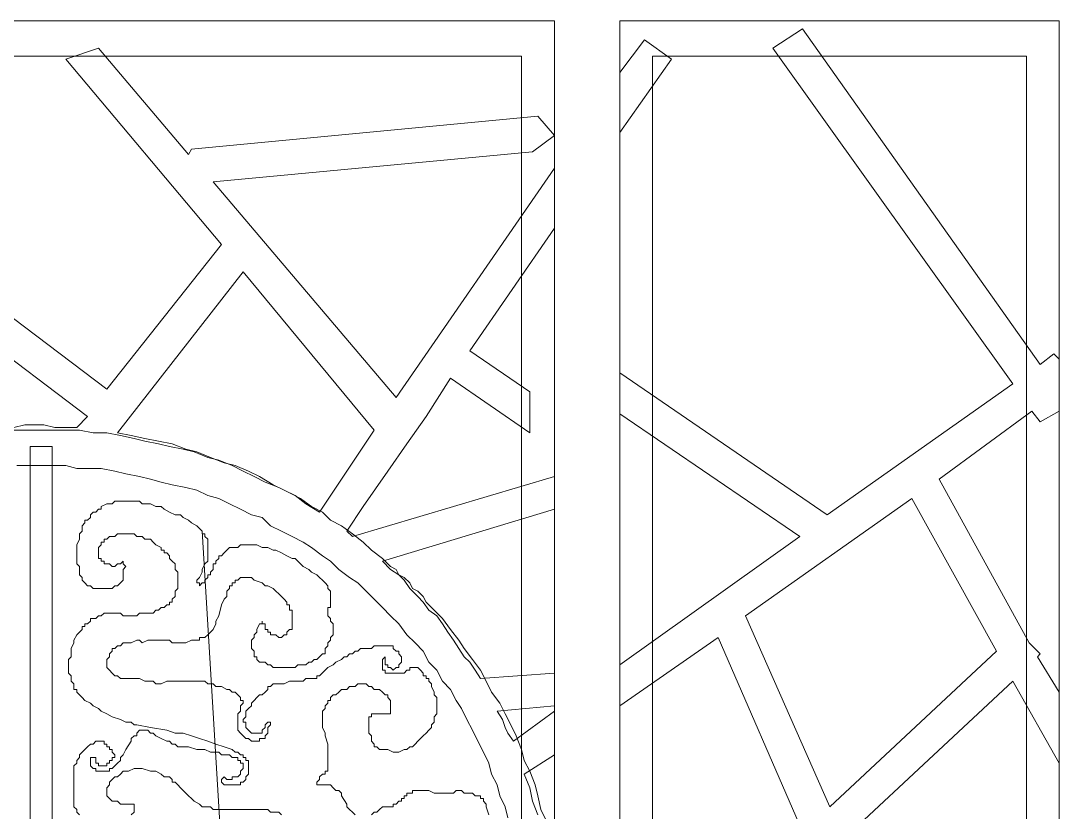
# Model space of a CAD drawing. Extents: x -66030 to 95157, y -13132 to 45879.
# Drawn here: x -49999 to -48513, y 28032 to 29164 of the extents above; entities that cross this region are included whole.
import ezdxf

# ---------------------------------------------------------------- set-up
doc = ezdxf.new("R2010")
doc.units = 0
doc.header["$LTSCALE"] = 100
doc.header["$MEASUREMENT"] = 0
doc.layers.get('0').update_dxf_attribs({"linetype": 'CONTINUOUS'})

msp = doc.modelspace()

# ---------------------------------------------------------------- linework, layer by layer
at = {"lineweight": 0}
for points in [[(-50727.7, 24422.6), (-49235.6, 24422.6), (-49235.6, 29164.4), (-50727.7, 29164.4), (-50727.7, 24422.6)], [(-48513, 24422.6), (-49141.9, 24422.6), (-49141.9, 29164.4), (-48513, 29164.4), (-48513, 24422.6)], [(-49141.9, 29090.2), (-49141.9, 29004.3), (-49067.7, 29109.7), (-49106.7, 29137.1), (-49141.9, 29090.2)], [(-50680.8, 24469.4), (-49282.5, 24469.4), (-49282.5, 29113.6), (-50680.8, 29113.6), (-50680.8, 24469.4)], [(-48559.9, 24469.4), (-48559.9, 29113.6), (-49095, 29113.6), (-49095, 24469.4), (-48559.9, 24469.4)], [(-49860.6, 28574.6), (-49841, 28570.7), (-49821.5, 28566.8), (-49802, 28562.9), (-49782.5, 28559), (-49762.9, 28551.2), (-49747.3, 28547.3), (-49727.8, 28539.5), (-49708.2, 28531.7), (-49692.6, 28527.7), (-49673.1, 28519.9), (-49657.5, 28512.1), (-49637.9, 28500.4), (-49622.3, 28492.6), (-49606.7, 28484.8), (-49591.1, 28473.1), (-49571.5, 28461.3), (-49493.4, 28578.5), (-49680.9, 28805.1), (-49860.6, 28574.6), (-49860.6, 28574.6)], [(-49985.6, 28555.1), (-49954.3, 28555.1), (-49954.3, 27109.9), (-49985.6, 27109.9), (-49985.6, 28555.1)], [(-48962.2, 28312.9), (-48723.9, 28480.9), (-48602.8, 28262.1), (-48841.1, 28039.5), (-48962.2, 28312.9)]]:
    msp.add_lwpolyline(points, close=True, dxfattribs=at)
for points in [[(-48927, 27895), (-48579.4, 28219.2), (-48513, 28102), (-48513, 28203.6), (-48544.3, 28254.3), (-48540.4, 28258.2), (-48556, 28273.9), (-48684.9, 28508.2), (-48552.1, 28605.9), (-48540.4, 28590.2), (-48513, 28605.9), (-48513, 28680.1), (-48520.8, 28687.9), (-48540.4, 28672.3), (-48880.2, 29152.7), (-48923.1, 29125.4), (-48579.4, 28644.9), (-48845, 28457.4), (-49141.9, 28660.5), (-49141.9, 28602), (-48884.1, 28426.2), (-49141.9, 28242.6), (-49141.9, 28184), (-49001.3, 28281.7), (-48880.2, 28004.3)], [(-49259.1, 28027.8), (-49266.9, 28047.3), (-49270.8, 28066.8), (-49278.6, 28086.4), (-49235.6, 28113.7), (-49235.6, 28176.2), (-49294.2, 28133.2), (-49302, 28145), (-49305.9, 28152.8), (-49309.8, 28164.5), (-49317.6, 28176.2), (-49235.6, 28184), (-49235.6, 28230.9), (-49341.1, 28223.1), (-49348.9, 28234.8), (-49356.7, 28246.5), (-49364.5, 28254.3), (-49372.3, 28266), (-49380.1, 28277.8), (-49387.9, 28289.5), (-49395.8, 28301.2), (-49403.6, 28312.9), (-49415.3, 28320.7), (-49423.1, 28332.4), (-49430.9, 28340.3), (-49442.6, 28352), (-49450.4, 28363.7), (-49458.3, 28371.5), (-49470, 28379.3), (-49481.7, 28391), (-49235.6, 28465.3), (-49235.6, 28512.1), (-49524.7, 28426.2), (-49532.5, 28434), (-49509, 28469.2), (-49473.9, 28519.9), (-49446.5, 28559), (-49419.2, 28598.1), (-49384, 28652.7), (-49270.8, 28574.6), (-49270.8, 28633.2), (-49356.7, 28691.8), (-49235.6, 28867.6), (-49235.6, 28953.5), (-49462.2, 28625.4), (-49723.9, 28934), (-49266.9, 28976.9), (-49235.6, 29000.4), (-49259.1, 29027.7), (-49755.1, 28980.8), (-49759, 28973), (-49887.9, 29125.4), (-49934.8, 29109.7), (-49712.1, 28844.1), (-49876.2, 28637.1), (-50196.5, 28879.3)], [(-50009, 28582.4), (-49993.4, 28586.3), (-49981.7, 28586.3), (-49981.7, 28586.3), (-49966, 28586.3), (-49950.4, 28582.4), (-49934.8, 28582.4), (-49919.2, 28582.4), (-49903.5, 28598.1), (-50223.8, 28840.2)], [(-50009, 28578.5), (-49989.5, 28578.5), (-49969.9, 28578.5), (-49969.9, 28578.5), (-49950.4, 28578.5), (-49930.9, 28578.5), (-49915.3, 28578.5), (-49895.7, 28574.6), (-49876.2, 28574.6), (-49856.7, 28570.7), (-49837.1, 28566.8), (-49821.5, 28562.9), (-49802, 28559), (-49786.4, 28555.1), (-49766.8, 28551.2), (-49751.2, 28547.3), (-49731.7, 28539.5), (-49716, 28535.6), (-49696.5, 28527.7), (-49680.9, 28519.9), (-49665.3, 28512.1), (-49649.6, 28504.3), (-49630.1, 28496.5), (-49614.5, 28488.7), (-49598.9, 28480.9), (-49583.2, 28469.2), (-49567.6, 28461.3), (-49555.9, 28449.6), (-49540.3, 28441.8), (-49524.7, 28430.1), (-49509, 28418.4), (-49497.3, 28406.7), (-49481.7, 28394.9), (-49470, 28383.2), (-49462.2, 28379.3), (-49458.3, 28371.5), (-49450.4, 28367.6), (-49442.6, 28359.8), (-49438.7, 28352), (-49430.9, 28348.1), (-49423.1, 28340.3), (-49419.2, 28332.4), (-49407.5, 28320.7), (-49395.8, 28309), (-49384, 28293.4), (-49372.3, 28277.8), (-49364.5, 28266), (-49352.8, 28250.4), (-49341.1, 28234.8), (-49333.3, 28219.2), (-49325.5, 28203.6), (-49313.7, 28187.9), (-49305.9, 28172.3), (-49298.1, 28156.7), (-49290.3, 28141.1), (-49282.5, 28121.5), (-49278.6, 28105.9), (-49270.8, 28090.3), (-49263, 28070.7), (-49259.1, 28055.1), (-49255.1, 28035.6), (-49247.3, 28020)], [(-50005.1, 28527.7), (-49989.5, 28527.7), (-49969.9, 28527.7), (-49969.9, 28527.7), (-49954.3, 28527.7), (-49934.8, 28527.7), (-49919.2, 28523.8), (-49899.6, 28523.8), (-49884, 28523.8), (-49864.5, 28519.9), (-49848.9, 28516), (-49829.3, 28512.1), (-49813.7, 28508.2), (-49798.1, 28504.3), (-49782.5, 28500.4), (-49762.9, 28496.5), (-49747.3, 28492.6), (-49731.7, 28484.8), (-49716, 28480.9), (-49700.4, 28473.1), (-49684.8, 28465.3), (-49669.2, 28457.4), (-49653.6, 28453.5), (-49641.8, 28441.8), (-49626.2, 28434), (-49610.6, 28426.2), (-49595, 28418.4), (-49583.2, 28410.6), (-49567.6, 28398.8), (-49555.9, 28391), (-49544.2, 28379.3), (-49528.6, 28367.6), (-49516.8, 28359.8), (-49505.1, 28348.1), (-49493.4, 28336.4), (-49481.7, 28324.6), (-49470, 28312.9), (-49458.3, 28301.2), (-49446.5, 28285.6), (-49434.8, 28273.9), (-49423.1, 28262.1), (-49415.3, 28246.5), (-49403.6, 28234.8), (-49395.8, 28219.2), (-49384, 28207.5), (-49376.2, 28191.8), (-49368.4, 28180.1), (-49360.6, 28164.5), (-49352.8, 28148.9), (-49345, 28133.2), (-49337.2, 28117.6), (-49329.4, 28102), (-49325.5, 28086.4), (-49317.6, 28070.7), (-49313.7, 28055.1), (-49305.9, 28039.5), (-49302, 28023.9)], [(-49915.3, 28027.8), (-49919.2, 28031.7), (-49919.2, 28031.7), (-49919.2, 28035.6), (-49919.2, 28035.6), (-49923.1, 28039.5), (-49923.1, 28043.4), (-49923.1, 28047.3), (-49923.1, 28051.2), (-49923.1, 28055.1), (-49923.1, 28059), (-49923.1, 28070.7), (-49923.1, 28078.6), (-49923.1, 28082.5), (-49923.1, 28086.4), (-49923.1, 28094.2), (-49923.1, 28098.1), (-49919.2, 28102), (-49919.2, 28105.9), (-49919.2, 28105.9), (-49915.3, 28109.8), (-49915.3, 28113.7), (-49915.3, 28113.7), (-49911.3, 28117.6), (-49907.4, 28121.5), (-49907.4, 28121.5), (-49903.5, 28125.4), (-49899.6, 28129.3), (-49899.6, 28129.3), (-49895.7, 28129.3), (-49891.8, 28133.2), (-49887.9, 28133.2), (-49887.9, 28133.2), (-49884, 28133.2), (-49880.1, 28133.2), (-49880.1, 28129.3), (-49876.2, 28129.3), (-49876.2, 28125.4), (-49872.3, 28125.4), (-49872.3, 28121.5), (-49868.4, 28121.5), (-49868.4, 28117.6), (-49864.5, 28113.7), (-49864.5, 28113.7), (-49864.5, 28109.8), (-49868.4, 28109.8), (-49868.4, 28109.8), (-49868.4, 28105.9), (-49872.3, 28105.9), (-49872.3, 28102), (-49876.2, 28102), (-49876.2, 28098.1), (-49880.1, 28098.1), (-49880.1, 28098.1), (-49884, 28098.1), (-49884, 28098.1), (-49884, 28098.1), (-49887.9, 28098.1), (-49887.9, 28098.1), (-49887.9, 28102), (-49887.9, 28102), (-49891.8, 28102), (-49891.8, 28102), (-49891.8, 28105.9), (-49891.8, 28105.9), (-49891.8, 28105.9), (-49891.8, 28109.8), (-49891.8, 28109.8), (-49891.8, 28109.8), (-49895.7, 28109.8), (-49895.7, 28109.8), (-49895.7, 28109.8), (-49895.7, 28109.8), (-49895.7, 28109.8), (-49899.6, 28109.8), (-49899.6, 28109.8), (-49899.6, 28109.8), (-49899.6, 28109.8), (-49899.6, 28105.9), (-49899.6, 28105.9), (-49899.6, 28102), (-49899.6, 28102), (-49899.6, 28098.1), (-49899.6, 28098.1), (-49899.6, 28098.1), (-49895.7, 28094.2), (-49895.7, 28094.2), (-49891.8, 28094.2), (-49891.8, 28090.3), (-49887.9, 28090.3), (-49887.9, 28090.3), (-49884, 28090.3), (-49884, 28090.3), (-49880.1, 28090.3), (-49880.1, 28090.3), (-49876.2, 28090.3), (-49876.2, 28090.3), (-49872.3, 28090.3), (-49872.3, 28094.2), (-49868.4, 28094.2), (-49868.4, 28094.2), (-49864.5, 28098.1), (-49864.5, 28098.1), (-49860.6, 28102), (-49856.7, 28105.9), (-49856.7, 28109.8), (-49852.8, 28113.7), (-49848.9, 28121.5), (-49841, 28133.2), (-49841, 28137.1), (-49837.1, 28141.1), (-49833.2, 28141.1), (-49833.2, 28145), (-49829.3, 28148.9), (-49829.3, 28148.9), (-49829.3, 28148.9), (-49825.4, 28148.9), (-49825.4, 28148.9), (-49821.5, 28148.9), (-49821.5, 28148.9), (-49817.6, 28148.9), (-49817.6, 28148.9), (-49813.7, 28145), (-49809.8, 28145), (-49805.9, 28141.1), (-49798.1, 28137.1), (-49790.3, 28133.2), (-49786.4, 28133.2), (-49782.5, 28129.3), (-49778.5, 28129.3), (-49774.6, 28125.4), (-49774.6, 28125.4), (-49770.7, 28125.4), (-49766.8, 28125.4), (-49759, 28125.4), (-49747.3, 28121.5), (-49739.5, 28121.5), (-49735.6, 28121.5), (-49727.8, 28117.6), (-49723.9, 28117.6), (-49720, 28117.6), (-49716, 28117.6), (-49712.1, 28113.7), (-49708.2, 28113.7), (-49704.3, 28113.7), (-49700.4, 28113.7), (-49696.5, 28109.8), (-49692.6, 28109.8), (-49688.7, 28109.8), (-49688.7, 28105.9), (-49684.8, 28105.9), (-49684.8, 28105.9), (-49684.8, 28102), (-49684.8, 28102), (-49680.9, 28102), (-49680.9, 28098.1), (-49680.9, 28098.1), (-49680.9, 28094.2), (-49680.9, 28094.2), (-49684.8, 28090.3), (-49684.8, 28090.3), (-49684.8, 28086.4), (-49684.8, 28086.4), (-49688.7, 28082.5), (-49688.7, 28082.5), (-49692.6, 28082.5), (-49696.5, 28082.5), (-49696.5, 28078.6), (-49700.4, 28078.6), (-49704.3, 28078.6), (-49708.2, 28082.5), (-49708.2, 28082.5), (-49712.1, 28078.6), (-49712.1, 28078.6), (-49712.1, 28078.6), (-49712.1, 28078.6), (-49712.1, 28078.6), (-49712.1, 28074.7), (-49712.1, 28074.7), (-49708.2, 28070.7), (-49708.2, 28070.7), (-49704.3, 28070.7), (-49704.3, 28070.7), (-49700.4, 28070.7), (-49700.4, 28070.7), (-49696.5, 28070.7), (-49696.5, 28070.7), (-49692.6, 28070.7), (-49692.6, 28070.7), (-49688.7, 28070.7), (-49684.8, 28070.7), (-49684.8, 28074.7), (-49684.8, 28074.7), (-49680.9, 28074.7), (-49680.9, 28074.7), (-49677, 28078.6), (-49677, 28078.6), (-49677, 28082.5), (-49677, 28082.5), (-49673.1, 28086.4), (-49673.1, 28086.4), (-49673.1, 28090.3), (-49673.1, 28090.3), (-49673.1, 28094.2), (-49673.1, 28094.2), (-49673.1, 28098.1), (-49673.1, 28102), (-49673.1, 28102), (-49673.1, 28105.9), (-49677, 28105.9), (-49677, 28109.8), (-49680.9, 28109.8), (-49680.9, 28113.7), (-49684.8, 28113.7), (-49688.7, 28117.6), (-49692.6, 28117.6), (-49696.5, 28121.5), (-49708.2, 28125.4), (-49720, 28129.3), (-49731.7, 28133.2), (-49743.4, 28137.1), (-49755.1, 28141.1), (-49766.8, 28145), (-49778.5, 28145), (-49790.3, 28148.9), (-49813.7, 28152.8), (-49833.2, 28156.7), (-49837.1, 28156.7), (-49841, 28160.6), (-49848.9, 28160.6), (-49856.7, 28164.5), (-49868.4, 28168.4), (-49876.2, 28172.3), (-49884, 28176.2), (-49887.9, 28180.1), (-49895.7, 28184), (-49899.6, 28187.9), (-49907.4, 28191.8), (-49907.4, 28191.8), (-49911.3, 28195.7), (-49911.3, 28195.7), (-49915.3, 28199.6), (-49915.3, 28199.6), (-49919.2, 28203.6), (-49919.2, 28207.5), (-49923.1, 28207.5), (-49923.1, 28211.4), (-49923.1, 28215.3), (-49927, 28219.2), (-49927, 28219.2), (-49927, 28223.1), (-49927, 28227), (-49930.9, 28230.9), (-49930.9, 28234.8), (-49930.9, 28238.7), (-49930.9, 28242.6), (-49930.9, 28246.5), (-49930.9, 28250.4), (-49927, 28254.3), (-49927, 28258.2), (-49927, 28266), (-49923.1, 28273.9), (-49923.1, 28277.8), (-49919.2, 28285.6), (-49915.3, 28289.5), (-49915.3, 28289.5), (-49911.3, 28293.4), (-49911.3, 28297.3), (-49907.4, 28297.3), (-49907.4, 28301.2), (-49903.5, 28301.2), (-49899.6, 28305.1), (-49899.6, 28309), (-49895.7, 28309), (-49891.8, 28309), (-49887.9, 28312.9), (-49887.9, 28312.9), (-49884, 28312.9), (-49880.1, 28316.8), (-49876.2, 28316.8), (-49872.3, 28316.8), (-49868.4, 28316.8), (-49864.5, 28316.8), (-49860.6, 28316.8), (-49860.6, 28316.8), (-49856.7, 28316.8), (-49852.8, 28312.9), (-49848.9, 28312.9), (-49841, 28312.9), (-49837.1, 28312.9), (-49833.2, 28312.9), (-49829.3, 28316.8), (-49821.5, 28316.8), (-49817.6, 28316.8), (-49809.8, 28316.8), (-49805.9, 28320.7), (-49802, 28320.7), (-49798.1, 28324.6), (-49794.2, 28324.6), (-49790.3, 28328.5), (-49786.4, 28328.5), (-49786.4, 28332.4), (-49782.5, 28332.4), (-49782.5, 28332.4), (-49782.5, 28336.4), (-49778.5, 28340.3), (-49778.5, 28344.2), (-49778.5, 28348.1), (-49774.6, 28352), (-49774.6, 28355.9), (-49774.6, 28359.8), (-49774.6, 28363.7), (-49774.6, 28363.7), (-49774.6, 28367.6), (-49774.6, 28371.5), (-49774.6, 28375.4), (-49778.5, 28379.3), (-49778.5, 28379.3), (-49778.5, 28383.2), (-49778.5, 28387.1), (-49782.5, 28391), (-49782.5, 28391), (-49786.4, 28394.9), (-49786.4, 28398.8), (-49786.4, 28398.8), (-49790.3, 28402.8), (-49794.2, 28402.8), (-49794.2, 28406.7), (-49798.1, 28406.7), (-49798.1, 28410.6), (-49805.9, 28414.5), (-49809.8, 28418.4), (-49813.7, 28422.3), (-49821.5, 28422.3), (-49825.4, 28426.2), (-49833.2, 28426.2), (-49837.1, 28430.1), (-49844.9, 28430.1), (-49848.9, 28430.1), (-49856.7, 28430.1), (-49860.6, 28430.1), (-49864.5, 28426.2), (-49868.4, 28426.2), (-49872.3, 28426.2), (-49872.3, 28426.2), (-49876.2, 28422.3), (-49876.2, 28422.3), (-49880.1, 28422.3), (-49880.1, 28418.4), (-49884, 28418.4), (-49884, 28418.4), (-49884, 28414.5), (-49887.9, 28410.6), (-49887.9, 28410.6), (-49887.9, 28406.7), (-49887.9, 28406.7), (-49887.9, 28402.8), (-49887.9, 28398.8), (-49887.9, 28394.9), (-49884, 28394.9), (-49884, 28391), (-49880.1, 28391), (-49880.1, 28387.1), (-49876.2, 28387.1), (-49872.3, 28387.1), (-49872.3, 28387.1), (-49868.4, 28383.2), (-49864.5, 28383.2), (-49860.6, 28387.1), (-49860.6, 28387.1), (-49856.7, 28387.1), (-49852.8, 28391), (-49852.8, 28391), (-49852.8, 28391), (-49852.8, 28387.1), (-49852.8, 28387.1), (-49852.8, 28387.1), (-49848.9, 28383.2), (-49852.8, 28379.3), (-49852.8, 28371.5), (-49852.8, 28367.6), (-49852.8, 28367.6), (-49852.8, 28367.6), (-49852.8, 28363.7), (-49852.8, 28363.7), (-49856.7, 28359.8), (-49856.7, 28359.8), (-49856.7, 28359.8), (-49860.6, 28355.9), (-49864.5, 28355.9), (-49868.4, 28352), (-49872.3, 28352), (-49876.2, 28352), (-49880.1, 28352), (-49884, 28352), (-49887.9, 28352), (-49891.8, 28352), (-49895.7, 28352), (-49895.7, 28352), (-49899.6, 28355.9), (-49903.5, 28355.9), (-49903.5, 28355.9), (-49907.4, 28359.8), (-49907.4, 28359.8), (-49907.4, 28359.8), (-49911.3, 28363.7), (-49911.3, 28367.6), (-49911.3, 28367.6), (-49915.3, 28371.5), (-49915.3, 28375.4), (-49915.3, 28379.3), (-49915.3, 28383.2), (-49919.2, 28387.1), (-49919.2, 28391), (-49919.2, 28398.8), (-49919.2, 28402.8), (-49919.2, 28406.7), (-49919.2, 28410.6), (-49919.2, 28414.5), (-49915.3, 28422.3), (-49915.3, 28426.2), (-49915.3, 28430.1), (-49911.3, 28434), (-49911.3, 28437.9), (-49911.3, 28441.8), (-49907.4, 28445.7), (-49907.4, 28449.6), (-49903.5, 28449.6), (-49899.6, 28453.5), (-49899.6, 28457.4), (-49895.7, 28461.3), (-49891.8, 28461.3), (-49887.9, 28465.3), (-49884, 28465.3), (-49884, 28469.2), (-49876.2, 28473.1), (-49868.4, 28473.1), (-49864.5, 28477), (-49856.7, 28477), (-49852.8, 28477), (-49848.9, 28477), (-49841, 28477), (-49837.1, 28477), (-49829.3, 28477), (-49825.4, 28473.1), (-49817.6, 28473.1), (-49813.7, 28473.1), (-49805.9, 28469.2), (-49798.1, 28469.2), (-49794.2, 28465.3), (-49786.4, 28461.3), (-49778.5, 28457.4), (-49770.7, 28457.4), (-49766.8, 28453.5), (-49759, 28449.6), (-49755.1, 28445.7), (-49747.3, 28441.8), (-49747.3, 28441.8), (-49743.4, 28437.9), (-49743.4, 28437.9), (-49739.5, 28434), (-49692.6, 27652.8)], [(-49739.5, 28434), (-49739.5, 28434), (-49739.5, 28430.1), (-49735.6, 28430.1), (-49735.6, 28426.2), (-49731.7, 28422.3), (-49731.7, 28422.3), (-49731.7, 28418.4), (-49731.7, 28414.5), (-49731.7, 28414.5), (-49731.7, 28410.6), (-49731.7, 28410.6), (-49731.7, 28406.7), (-49731.7, 28402.8), (-49731.7, 28398.8), (-49731.7, 28398.8), (-49731.7, 28391), (-49735.6, 28387.1), (-49739.5, 28379.3), (-49739.5, 28375.4), (-49743.4, 28367.6), (-49747.3, 28363.7), (-49747.3, 28363.7), (-49747.3, 28363.7), (-49747.3, 28359.8), (-49747.3, 28359.8), (-49743.4, 28359.8), (-49743.4, 28359.8), (-49743.4, 28355.9), (-49743.4, 28355.9), (-49743.4, 28355.9), (-49743.4, 28355.9), (-49739.5, 28359.8), (-49739.5, 28359.8), (-49735.6, 28359.8), (-49735.6, 28363.7), (-49731.7, 28367.6), (-49731.7, 28371.5), (-49727.8, 28371.5), (-49727.8, 28375.4), (-49723.9, 28379.3), (-49723.9, 28383.2), (-49723.9, 28387.1), (-49720, 28387.1), (-49720, 28391), (-49716, 28394.9), (-49716, 28398.8), (-49712.1, 28398.8), (-49708.2, 28402.8), (-49704.3, 28406.7), (-49704.3, 28406.7), (-49700.4, 28410.6), (-49696.5, 28410.6), (-49692.6, 28410.6), (-49688.7, 28410.6), (-49684.8, 28414.5), (-49680.9, 28414.5), (-49677, 28414.5), (-49673.1, 28414.5), (-49669.2, 28414.5), (-49665.3, 28414.5), (-49661.4, 28414.5), (-49653.6, 28410.6), (-49645.7, 28410.6), (-49637.9, 28406.7), (-49634, 28406.7), (-49626.2, 28402.8), (-49618.4, 28398.8), (-49610.6, 28394.9), (-49606.7, 28394.9), (-49602.8, 28391), (-49598.9, 28387.1), (-49595, 28383.2), (-49587.2, 28379.3), (-49583.2, 28375.4), (-49575.4, 28371.5), (-49571.5, 28367.6), (-49567.6, 28363.7), (-49563.7, 28359.8), (-49563.7, 28359.8), (-49559.8, 28355.9), (-49559.8, 28352), (-49559.8, 28352), (-49555.9, 28348.1), (-49555.9, 28348.1), (-49555.9, 28344.2), (-49555.9, 28344.2), (-49555.9, 28340.3), (-49555.9, 28340.3), (-49555.9, 28336.4), (-49555.9, 28332.4), (-49555.9, 28328.5), (-49555.9, 28324.6), (-49559.8, 28324.6), (-49559.8, 28320.7), (-49559.8, 28316.8), (-49559.8, 28316.8), (-49559.8, 28312.9), (-49559.8, 28312.9), (-49559.8, 28312.9), (-49555.9, 28309), (-49555.9, 28309), (-49555.9, 28305.1), (-49552, 28301.2), (-49552, 28297.3), (-49552, 28293.4), (-49552, 28289.5), (-49552, 28285.6), (-49552, 28285.6), (-49555.9, 28281.7), (-49555.9, 28281.7), (-49555.9, 28277.8), (-49559.8, 28273.9), (-49559.8, 28270), (-49563.7, 28266), (-49563.7, 28262.1), (-49563.7, 28258.2), (-49567.6, 28258.2), (-49571.5, 28254.3), (-49571.5, 28254.3), (-49575.4, 28250.4), (-49579.3, 28250.4), (-49583.2, 28246.5), (-49587.2, 28246.5), (-49591.1, 28242.6), (-49595, 28242.6), (-49598.9, 28242.6), (-49602.8, 28242.6), (-49606.7, 28238.7), (-49610.6, 28238.7), (-49614.5, 28238.7), (-49618.4, 28238.7), (-49622.3, 28238.7), (-49626.2, 28238.7), (-49634, 28238.7), (-49637.9, 28238.7), (-49641.8, 28242.6), (-49645.7, 28242.6), (-49645.7, 28242.6), (-49649.6, 28246.5), (-49653.6, 28246.5), (-49657.5, 28246.5), (-49661.4, 28250.4), (-49661.4, 28254.3), (-49665.3, 28254.3), (-49665.3, 28258.2), (-49665.3, 28262.1), (-49669.2, 28266), (-49669.2, 28270), (-49669.2, 28270), (-49669.2, 28273.9), (-49669.2, 28277.8), (-49669.2, 28277.8), (-49665.3, 28281.7), (-49665.3, 28281.7), (-49665.3, 28285.6), (-49661.4, 28289.5), (-49661.4, 28293.4), (-49657.5, 28301.2), (-49653.6, 28301.2), (-49653.6, 28305.1), (-49653.6, 28305.1), (-49653.6, 28305.1), (-49653.6, 28301.2), (-49649.6, 28301.2), (-49649.6, 28301.2), (-49649.6, 28297.3), (-49649.6, 28297.3), (-49649.6, 28293.4), (-49645.7, 28293.4), (-49645.7, 28293.4), (-49645.7, 28293.4), (-49645.7, 28289.5), (-49645.7, 28289.5), (-49645.7, 28289.5), (-49641.8, 28289.5), (-49641.8, 28289.5), (-49641.8, 28285.6), (-49637.9, 28285.6), (-49634, 28285.6), (-49630.1, 28281.7), (-49630.1, 28281.7), (-49626.2, 28281.7), (-49626.2, 28281.7), (-49622.3, 28285.6), (-49622.3, 28285.6), (-49622.3, 28285.6), (-49618.4, 28285.6), (-49618.4, 28285.6), (-49618.4, 28289.5), (-49614.5, 28293.4), (-49614.5, 28293.4), (-49614.5, 28293.4), (-49614.5, 28293.4), (-49610.6, 28293.4), (-49610.6, 28297.3), (-49610.6, 28301.2), (-49610.6, 28305.1), (-49610.6, 28309), (-49610.6, 28309), (-49610.6, 28312.9), (-49610.6, 28316.8), (-49610.6, 28320.7), (-49614.5, 28320.7), (-49614.5, 28324.6), (-49614.5, 28328.5), (-49618.4, 28328.5), (-49618.4, 28332.4), (-49622.3, 28336.4), (-49622.3, 28336.4), (-49626.2, 28340.3), (-49626.2, 28340.3), (-49630.1, 28344.2), (-49634, 28348.1), (-49637.9, 28352), (-49645.7, 28355.9), (-49649.6, 28355.9), (-49653.6, 28359.8), (-49665.3, 28363.7), (-49669.2, 28367.6), (-49673.1, 28367.6), (-49677, 28367.6), (-49680.9, 28367.6), (-49680.9, 28367.6), (-49684.8, 28367.6), (-49688.7, 28363.7), (-49692.6, 28363.7), (-49692.6, 28359.8), (-49696.5, 28359.8), (-49696.5, 28355.9), (-49700.4, 28355.9), (-49700.4, 28352), (-49704.3, 28348.1), (-49704.3, 28340.3), (-49708.2, 28336.4), (-49712.1, 28328.5), (-49716, 28312.9), (-49720, 28305.1), (-49720, 28301.2), (-49723.9, 28293.4), (-49727.8, 28289.5), (-49727.8, 28289.5), (-49731.7, 28285.6), (-49731.7, 28285.6), (-49735.6, 28281.7), (-49739.5, 28281.7), (-49743.4, 28281.7), (-49743.4, 28277.8), (-49747.3, 28277.8), (-49751.2, 28277.8), (-49755.1, 28277.8), (-49762.9, 28273.9), (-49770.7, 28273.9), (-49774.6, 28273.9), (-49782.5, 28273.9), (-49786.4, 28277.8), (-49798.1, 28277.8), (-49805.9, 28277.8), (-49813.7, 28277.8), (-49817.6, 28277.8), (-49825.4, 28273.9), (-49829.3, 28277.8), (-49833.2, 28277.8), (-49841, 28273.9), (-49844.9, 28273.9), (-49848.9, 28273.9), (-49852.8, 28273.9), (-49856.7, 28270), (-49860.6, 28270), (-49864.5, 28266), (-49868.4, 28266), (-49868.4, 28262.1), (-49872.3, 28258.2), (-49872.3, 28258.2), (-49872.3, 28254.3), (-49876.2, 28250.4), (-49876.2, 28246.5), (-49876.2, 28246.5), (-49876.2, 28242.6), (-49876.2, 28238.7), (-49876.2, 28238.7), (-49872.3, 28234.8), (-49872.3, 28234.8), (-49868.4, 28230.9), (-49868.4, 28230.9), (-49864.5, 28227), (-49860.6, 28227), (-49856.7, 28223.1), (-49852.8, 28223.1), (-49848.9, 28223.1), (-49844.9, 28223.1), (-49841, 28223.1), (-49833.2, 28223.1), (-49833.2, 28223.1), (-49833.2, 28223.1), (-49829.3, 28223.1), (-49821.5, 28219.2), (-49817.6, 28219.2), (-49813.7, 28219.2), (-49809.8, 28219.2), (-49805.9, 28215.3), (-49802, 28215.3), (-49798.1, 28215.3), (-49790.3, 28219.2), (-49786.4, 28219.2), (-49782.5, 28219.2), (-49774.6, 28219.2), (-49766.8, 28219.2), (-49759, 28219.2), (-49747.3, 28219.2), (-49743.4, 28219.2), (-49739.5, 28219.2), (-49735.6, 28219.2), (-49731.7, 28215.3), (-49727.8, 28215.3), (-49723.9, 28215.3), (-49720, 28211.4), (-49716, 28211.4), (-49712.1, 28211.4), (-49704.3, 28207.5), (-49700.4, 28207.5), (-49696.5, 28203.6), (-49696.5, 28203.6), (-49692.6, 28203.6), (-49688.7, 28199.6), (-49688.7, 28199.6), (-49684.8, 28195.7), (-49684.8, 28191.8), (-49680.9, 28191.8), (-49680.9, 28187.9), (-49680.9, 28187.9), (-49684.8, 28184), (-49684.8, 28176.2), (-49688.7, 28172.3), (-49688.7, 28168.4), (-49688.7, 28164.5), (-49688.7, 28160.6), (-49688.7, 28160.6), (-49688.7, 28156.7), (-49688.7, 28152.8), (-49688.7, 28148.9), (-49684.8, 28145), (-49684.8, 28145), (-49680.9, 28141.1), (-49680.9, 28141.1), (-49677, 28137.1), (-49673.1, 28137.1), (-49673.1, 28137.1), (-49669.2, 28133.2), (-49665.3, 28133.2), (-49665.3, 28133.2), (-49661.4, 28133.2), (-49657.5, 28133.2), (-49657.5, 28137.1), (-49653.6, 28137.1), (-49653.6, 28137.1), (-49649.6, 28137.1), (-49649.6, 28141.1), (-49649.6, 28141.1), (-49645.7, 28145), (-49645.7, 28148.9), (-49645.7, 28152.8), (-49641.8, 28156.7), (-49641.8, 28160.6), (-49645.7, 28160.6), (-49645.7, 28160.6), (-49645.7, 28160.6), (-49645.7, 28160.6), (-49645.7, 28160.6), (-49645.7, 28160.6), (-49649.6, 28156.7), (-49649.6, 28156.7), (-49649.6, 28152.8), (-49649.6, 28152.8), (-49649.6, 28152.8), (-49653.6, 28148.9), (-49653.6, 28148.9), (-49653.6, 28148.9), (-49653.6, 28145), (-49657.5, 28145), (-49657.5, 28145), (-49661.4, 28145), (-49661.4, 28145), (-49661.4, 28145), (-49665.3, 28145), (-49669.2, 28145), (-49673.1, 28148.9), (-49673.1, 28148.9), (-49677, 28152.8), (-49677, 28152.8), (-49677, 28156.7), (-49677, 28160.6), (-49680.9, 28160.6), (-49680.9, 28164.5), (-49680.9, 28164.5), (-49680.9, 28164.5), (-49677, 28168.4), (-49677, 28172.3), (-49677, 28176.2), (-49673.1, 28180.1), (-49669.2, 28184), (-49669.2, 28187.9), (-49665.3, 28191.8), (-49661.4, 28195.7), (-49657.5, 28199.6), (-49653.6, 28199.6), (-49649.6, 28203.6), (-49645.7, 28207.5), (-49645.7, 28211.4), (-49641.8, 28211.4), (-49641.8, 28211.4), (-49637.9, 28215.3), (-49634, 28215.3), (-49626.2, 28215.3), (-49622.3, 28215.3), (-49614.5, 28219.2), (-49602.8, 28219.2), (-49595, 28219.2), (-49591.1, 28223.1), (-49583.2, 28223.1), (-49579.3, 28223.1), (-49575.4, 28223.1), (-49575.4, 28227), (-49571.5, 28227), (-49571.5, 28227), (-49563.7, 28234.8), (-49559.8, 28238.7), (-49552, 28242.6), (-49548.1, 28246.5), (-49540.3, 28250.4), (-49536.4, 28254.3), (-49532.5, 28254.3), (-49528.6, 28258.2), (-49528.6, 28258.2), (-49528.6, 28258.2), (-49524.7, 28258.2), (-49524.7, 28258.2), (-49520.8, 28262.1), (-49516.8, 28262.1), (-49512.9, 28266), (-49509, 28266), (-49501.2, 28266), (-49497.3, 28266), (-49493.4, 28270), (-49485.6, 28270), (-49481.7, 28270), (-49477.8, 28270), (-49473.9, 28270), (-49470, 28270), (-49466.1, 28270), (-49466.1, 28270), (-49466.1, 28266), (-49466.1, 28266), (-49462.2, 28262.1), (-49458.3, 28262.1), (-49458.3, 28258.2), (-49458.3, 28258.2), (-49454.3, 28254.3), (-49454.3, 28254.3), (-49454.3, 28250.4), (-49454.3, 28250.4), (-49454.3, 28246.5), (-49454.3, 28246.5), (-49454.3, 28246.5), (-49458.3, 28242.6), (-49458.3, 28242.6), (-49458.3, 28238.7), (-49462.2, 28238.7), (-49466.1, 28234.8), (-49466.1, 28234.8), (-49466.1, 28234.8), (-49470, 28238.7), (-49470, 28238.7), (-49473.9, 28238.7), (-49473.9, 28238.7), (-49473.9, 28242.6), (-49473.9, 28242.6), (-49477.8, 28242.6), (-49477.8, 28246.5), (-49477.8, 28246.5), (-49477.8, 28250.4), (-49477.8, 28250.4), (-49477.8, 28250.4), (-49477.8, 28254.3), (-49477.8, 28254.3), (-49477.8, 28254.3), (-49477.8, 28254.3), (-49477.8, 28254.3), (-49477.8, 28254.3), (-49477.8, 28254.3), (-49477.8, 28254.3), (-49477.8, 28254.3), (-49481.7, 28250.4), (-49481.7, 28246.5), (-49481.7, 28246.5), (-49481.7, 28242.6), (-49481.7, 28242.6), (-49481.7, 28238.7), (-49481.7, 28238.7), (-49481.7, 28234.8), (-49481.7, 28234.8), (-49477.8, 28234.8), (-49477.8, 28234.8), (-49477.8, 28230.9), (-49477.8, 28230.9), (-49473.9, 28230.9), (-49470, 28230.9), (-49466.1, 28230.9), (-49462.2, 28230.9), (-49462.2, 28230.9), (-49458.3, 28230.9), (-49454.3, 28230.9), (-49450.4, 28230.9), (-49446.5, 28234.8), (-49442.6, 28234.8), (-49442.6, 28238.7), (-49438.7, 28238.7), (-49434.8, 28238.7), (-49434.8, 28238.7), (-49434.8, 28238.7), (-49430.9, 28238.7), (-49430.9, 28238.7), (-49430.9, 28238.7), (-49427, 28234.8), (-49427, 28234.8), (-49427, 28234.8), (-49423.1, 28230.9), (-49423.1, 28227), (-49419.2, 28227), (-49419.2, 28223.1), (-49415.3, 28223.1), (-49415.3, 28219.2), (-49411.4, 28215.3), (-49411.4, 28211.4), (-49407.5, 28203.6), (-49407.5, 28199.6), (-49403.6, 28195.7), (-49403.6, 28187.9), (-49403.6, 28184), (-49403.6, 28176.2), (-49403.6, 28172.3), (-49407.5, 28168.4), (-49407.5, 28160.6), (-49411.4, 28156.7), (-49411.4, 28152.8), (-49415.3, 28148.9), (-49419.2, 28145), (-49423.1, 28141.1), (-49427, 28137.1), (-49430.9, 28133.2), (-49434.8, 28129.3), (-49438.7, 28125.4), (-49442.6, 28125.4), (-49446.5, 28121.5), (-49450.4, 28121.5), (-49458.3, 28117.6), (-49462.2, 28117.6), (-49466.1, 28117.6), (-49473.9, 28121.5), (-49477.8, 28121.5), (-49485.6, 28121.5), (-49489.5, 28125.4), (-49489.5, 28125.4), (-49489.5, 28125.4), (-49493.4, 28125.4), (-49493.4, 28129.3), (-49493.4, 28129.3), (-49497.3, 28133.2), (-49497.3, 28137.1), (-49497.3, 28141.1), (-49501.2, 28145), (-49501.2, 28148.9), (-49501.2, 28152.8), (-49501.2, 28156.7), (-49501.2, 28160.6), (-49501.2, 28164.5), (-49501.2, 28168.4), (-49497.3, 28168.4), (-49497.3, 28172.3), (-49497.3, 28172.3), (-49497.3, 28172.3), (-49493.4, 28172.3), (-49493.4, 28172.3), (-49489.5, 28172.3), (-49485.6, 28172.3), (-49481.7, 28172.3), (-49477.8, 28172.3), (-49477.8, 28172.3), (-49473.9, 28172.3), (-49473.9, 28172.3), (-49473.9, 28172.3), (-49470, 28172.3), (-49470, 28176.2), (-49470, 28176.2), (-49470, 28180.1), (-49470, 28180.1), (-49470, 28184), (-49470, 28184), (-49470, 28187.9), (-49470, 28187.9), (-49470, 28191.8), (-49470, 28191.8), (-49473.9, 28195.7), (-49473.9, 28195.7), (-49473.9, 28199.6), (-49477.8, 28199.6), (-49477.8, 28199.6), (-49481.7, 28203.6), (-49481.7, 28203.6), (-49485.6, 28207.5), (-49493.4, 28207.5), (-49497.3, 28211.4), (-49501.2, 28211.4), (-49505.1, 28215.3), (-49509, 28215.3), (-49512.9, 28215.3), (-49516.8, 28215.3), (-49520.8, 28211.4), (-49528.6, 28211.4), (-49532.5, 28207.5), (-49540.3, 28207.5), (-49544.2, 28203.6), (-49544.2, 28203.6), (-49548.1, 28199.6), (-49552, 28199.6), (-49555.9, 28195.7), (-49555.9, 28191.8), (-49559.8, 28191.8), (-49559.8, 28187.9), (-49563.7, 28184), (-49563.7, 28184), (-49563.7, 28180.1), (-49567.6, 28176.2), (-49567.6, 28172.3), (-49567.6, 28168.4), (-49567.6, 28168.4), (-49567.6, 28164.5), (-49567.6, 28156.7), (-49567.6, 28152.8), (-49563.7, 28145), (-49563.7, 28141.1), (-49559.8, 28129.3), (-49559.8, 28121.5), (-49559.8, 28117.6), (-49559.8, 28109.8), (-49559.8, 28105.9), (-49559.8, 28098.1), (-49559.8, 28098.1), (-49559.8, 28094.2), (-49559.8, 28094.2), (-49559.8, 28090.3), (-49563.7, 28090.3), (-49563.7, 28086.4), (-49567.6, 28086.4), (-49571.5, 28082.5), (-49571.5, 28078.6), (-49575.4, 28074.7), (-49575.4, 28074.7), (-49575.4, 28074.7), (-49575.4, 28074.7), (-49575.4, 28070.7), (-49575.4, 28070.7), (-49575.4, 28070.7), (-49575.4, 28070.7), (-49571.5, 28070.7), (-49567.6, 28070.7), (-49563.7, 28070.7), (-49559.8, 28070.7), (-49559.8, 28070.7), (-49555.9, 28070.7), (-49555.9, 28070.7), (-49552, 28066.8), (-49552, 28066.8), (-49548.1, 28062.9), (-49544.2, 28062.9), (-49540.3, 28059), (-49540.3, 28055.1), (-49532.5, 28043.4), (-49532.5, 28039.5), (-49528.6, 28035.6), (-49524.7, 28031.7), (-49520.8, 28027.8)], [(-49626.2, 28027.8), (-49630.1, 28031.7), (-49634, 28031.7), (-49637.9, 28031.7), (-49641.8, 28031.7), (-49645.7, 28035.6), (-49649.6, 28035.6), (-49653.6, 28035.6), (-49665.3, 28035.6), (-49673.1, 28035.6), (-49688.7, 28035.6), (-49700.4, 28035.6), (-49708.2, 28035.6), (-49712.1, 28035.6), (-49716, 28035.6), (-49720, 28035.6), (-49723.9, 28035.6), (-49727.8, 28039.5), (-49735.6, 28039.5), (-49739.5, 28039.5), (-49743.4, 28043.4), (-49751.2, 28047.3), (-49755.1, 28051.2), (-49759, 28055.1), (-49762.9, 28059), (-49766.8, 28062.9), (-49770.7, 28066.8), (-49774.6, 28070.7), (-49778.5, 28074.7), (-49782.5, 28074.7), (-49782.5, 28078.6), (-49786.4, 28082.5), (-49794.2, 28082.5), (-49798.1, 28086.4), (-49805.9, 28090.3), (-49813.7, 28090.3), (-49825.4, 28094.2), (-49829.3, 28094.2), (-49837.1, 28094.2), (-49844.9, 28090.3), (-49848.9, 28090.3), (-49852.8, 28090.3), (-49856.7, 28086.4), (-49856.7, 28086.4), (-49860.6, 28082.5), (-49864.5, 28082.5), (-49864.5, 28082.5), (-49868.4, 28078.6), (-49872.3, 28074.7), (-49872.3, 28074.7), (-49872.3, 28070.7), (-49876.2, 28066.8), (-49876.2, 28062.9), (-49876.2, 28062.9), (-49876.2, 28059), (-49876.2, 28055.1), (-49872.3, 28051.2), (-49872.3, 28051.2), (-49868.4, 28047.3), (-49868.4, 28047.3), (-49864.5, 28047.3), (-49864.5, 28047.3), (-49860.6, 28047.3), (-49856.7, 28043.4), (-49852.8, 28043.4), (-49844.9, 28043.4), (-49841, 28043.4), (-49837.1, 28043.4), (-49837.1, 28043.4), (-49837.1, 28043.4), (-49837.1, 28039.5), (-49837.1, 28039.5), (-49837.1, 28035.6), (-49837.1, 28035.6), (-49837.1, 28031.7), (-49841, 28027.8)], [(-49497.3, 28027.8), (-49493.4, 28031.7), (-49489.5, 28031.7), (-49485.6, 28035.6), (-49485.6, 28035.6), (-49481.7, 28039.5), (-49477.8, 28039.5), (-49477.8, 28039.5), (-49470, 28039.5), (-49470, 28039.5), (-49466.1, 28039.5), (-49466.1, 28043.4), (-49462.2, 28043.4), (-49458.3, 28047.3), (-49454.3, 28047.3), (-49454.3, 28051.2), (-49450.4, 28051.2), (-49450.4, 28055.1), (-49446.5, 28055.1), (-49446.5, 28059), (-49442.6, 28059), (-49438.7, 28059), (-49438.7, 28062.9), (-49434.8, 28062.9), (-49430.9, 28062.9), (-49430.9, 28062.9), (-49427, 28062.9), (-49423.1, 28062.9), (-49423.1, 28062.9), (-49419.2, 28062.9), (-49415.3, 28062.9), (-49407.5, 28059), (-49403.6, 28059), (-49403.6, 28059), (-49399.7, 28059), (-49395.8, 28059), (-49391.9, 28059), (-49387.9, 28059), (-49384, 28059), (-49380.1, 28059), (-49376.2, 28062.9), (-49372.3, 28062.9), (-49368.4, 28062.9), (-49364.5, 28059), (-49360.6, 28059), (-49356.7, 28059), (-49352.8, 28059), (-49348.9, 28055.1), (-49345, 28055.1), (-49341.1, 28055.1), (-49341.1, 28051.2), (-49341.1, 28051.2), (-49337.2, 28051.2), (-49337.2, 28047.3), (-49337.2, 28047.3), (-49333.3, 28043.4), (-49333.3, 28039.5), (-49333.3, 28039.5), (-49329.4, 28027.8)]]:
    msp.add_lwpolyline(points, dxfattribs=at)

doc.saveas('drawing.dxf')
